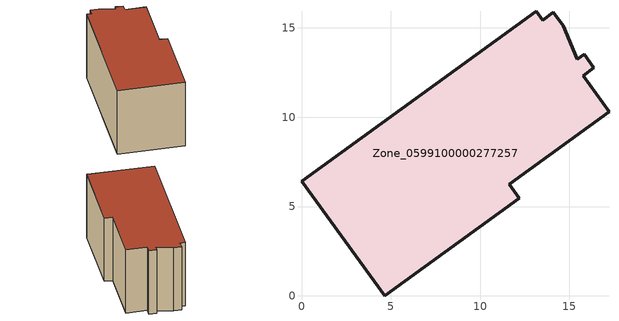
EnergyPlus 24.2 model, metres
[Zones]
Zone_0599100000277257
 floor ground (C_G): 14.65,15.13 15.46,13.26 15.82,13.52 16.37,12.77 15.77,12.32 17.22,10.31 11.62,6.26 12.19,5.46 4.65,0 0,6.43 13.14,15.94 13.52,15.42 14.11,15.88 z0
 wall outside (C_F): 15.77,12.32 16.37,12.77 15.82,13.52 15.46,13.26 14.65,15.13 14.11,15.88 13.52,15.42 13.14,15.94 0,6.43 4.65,0 12.19,5.46 11.62,6.26 17.22,10.31 15.77,12.32 z0:8.64
 roof outside (C_R): 15.46,13.26 14.65,15.13 14.11,15.88 13.52,15.42 13.14,15.94 0,6.43 4.65,0 12.19,5.46 11.62,6.26 17.22,10.31 15.77,12.32 16.37,12.77 15.82,13.52 z8.64
[BUILDING]
Pand.0599100000277257: North Axis=0; Terrain=City; Loads Convergence Tolerance Value=0.04; Temperature Convergence Tolerance Value=0.4; Solar Distribution=FullExterior; Maximum Number of Warmup Days=25; Minimum Number of Warmup Days=1
[Site:Location]
Rotterdam.The.Hague.AP_ZH_NLD Design_Conditions: Latitude=51.96; Longitude=4.45; Time Zone=1; Elevation=-4.5
[SITE:GROUNDTEMPERATURE:BUILDINGSURFACE]
18, 18, 18, 18, 18, 18, 18, 18, 18, 18, 18, 18
[MATERIAL] Thermal Absorptance=0.9; Solar Absorptance=0.7; Visible Absorptance=0.7
Name | Roughness | Thickness | Conductivity | Density | Specific Heat
G.D.1965 | MediumSmooth | 0.15 | 1 | 540 | 1210
F.D.1965 | Rough | 0.3 | 0.857143 | 1920 | 840
R.D.1965 | MediumRough | 0.2 | 0.08 | 1500 | 1000
[CONSTRUCTION]
C_G: G.D.1965
C_F: F.D.1965
C_R: R.D.1965
[ZONE]
Zone_0599100000277257: Type=1; Multiplier=1; Ceiling Height=Autocalculate; Volume=Autocalculate; Floor Area=autocalculate; Part of Total Floor Area=Yes
[ZONEINFILTRATION:DESIGNFLOWRATE]
Infil_Zone_0599100000277257: Zone or ZoneList or Space or SpaceList=Zone_0599100000277257; Schedule=AlwaysOn; Design Flow Rate Calculation Method=Flow/Area; Flow Rate per Floor Area=0.0042; Constant Term Coefficient=1; Temperature Term Coefficient=0; Velocity Term Coefficient=0; Velocity Squared Term Coefficient=0
[HVACTEMPLATE:ZONE:IDEALLOADSAIRSYSTEM]
Zone_0599100000277257: Maximum Heating Supply Air Temperature=50; Minimum Cooling Supply Air Temperature=13; Maximum Heating Supply Air Humidity Ratio=0.0156; Minimum Cooling Supply Air Humidity Ratio=0.0077; Heating Limit=NoLimit; Cooling Limit=NoLimit; Dehumidification Control Type=ConstantSensibleHeatRatio; Cooling Sensible Heat Ratio=0.7; Dehumidification Setpoint=60; Humidification Control Type=None; Humidification Setpoint=30; Outdoor Air Method=None; Outdoor Air Flow Rate per Person=0.00944; Outdoor Air Flow Rate per Zone Floor Area=0; Outdoor Air Flow Rate per Zone=0; Demand Controlled Ventilation Type=None; Outdoor Air Economizer Type=NoEconomizer; Heat Recovery Type=None; Sensible Heat Recovery Effectiveness=0.7; Latent Heat Recovery Effectiveness=0.65
[ZONECONTROL:THERMOSTAT]
ThermostatControl_Zone_0599100000277257: Zone or ZoneList=Zone_0599100000277257; Control Type Schedule=DualSetpointControlType; Control 1=Thermostat_Zone_0599100000277257; Temperature Difference Between Cutout And Setpoint=0
[THERMOSTATSETPOINT:DUALSETPOINT]
Thermostat_Zone_0599100000277257: Heating Setpoint Temperature Schedule=HeatingSetpoint_Zone_0599100000277257; Cooling Setpoint Temperature Schedule=CoolingSetpoint_Zone_0599100000277257
[SCHEDULE:COMPACT]
HeatingSetpoint_Zone_0599100000277257: Through: 12/31, For: AllDays, Until: 24:00, 21
CoolingSetpoint_Zone_0599100000277257: Through: 12/31, For: AllDays, Until: 24:00, 24
DualSetpointControlType: Through: 12/31, For: AllDays, Until: 24:00, 4
AlwaysOn: Through: 12/31, For: AllDays, Until: 24:00, 1
